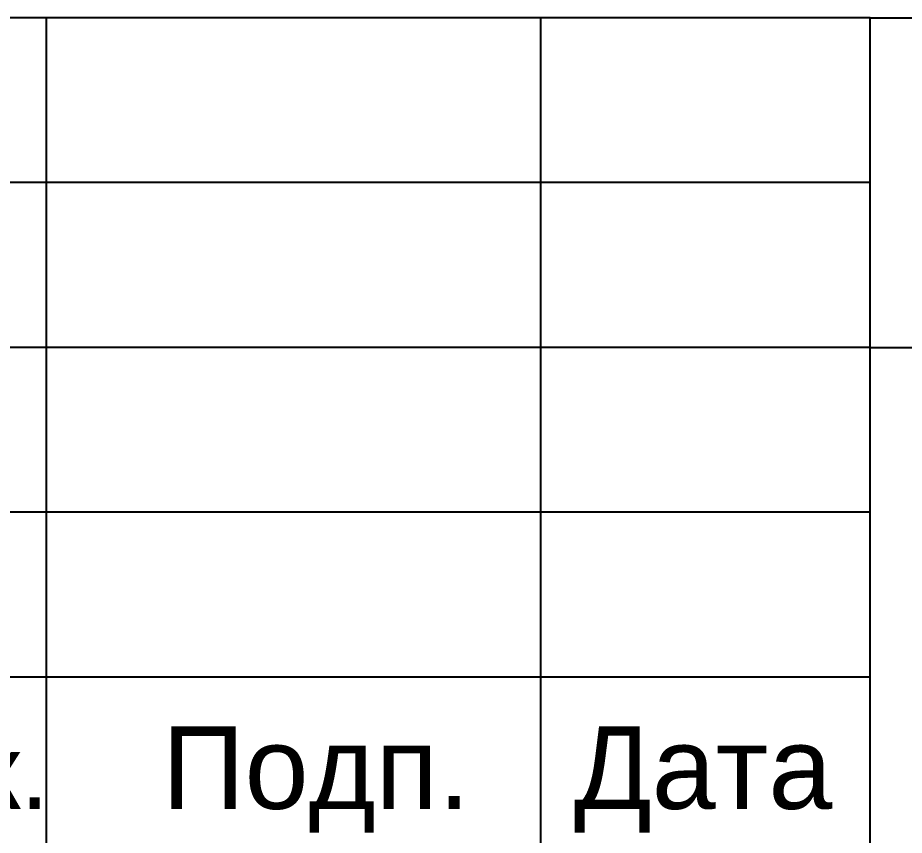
# Model space of a CAD drawing. Header units: metres. Extents: x -1525 to -1043, y -1331 to -1144.
# Drawn here: x -1256.828 to -1254.138, y -1261.257 to -1258.777 of the extents above; entities that cross this region are included whole.
import ezdxf

# ---------------------------------------------------------------- set-up
doc = ezdxf.new("R2010")
doc.units = ezdxf.units.M
doc.header["$MEASUREMENT"] = 0
doc.layers.add('ELPROJECT', color=7, linetype='Continuous')
doc.styles.add('ELPROJECT', font='Arial')

msp = doc.modelspace()

# ---------------------------------------------------------------- linework, layer by layer
at = {"layer": 'ELPROJECT'}
for p, q in [((-1254.24082879, -1258.77673829), (-1260.74082879, -1258.77673829)), ((-1256.74082879, -1264.27673829), (-1256.74082879, -1258.77673829)), ((-1255.24082879, -1264.27673829), (-1255.24082879, -1258.77673829)), ((-1254.24082879, -1258.77673829), (-1242.24082879, -1258.77673829)), ((-1254.24082879, -1264.27673829), (-1254.24082879, -1258.77673829)), ((-1254.24082879, -1259.27673829), (-1260.74082879, -1259.27673829)), ((-1254.24082879, -1259.77673829), (-1260.74082879, -1259.77673829)), ((-1254.24082879, -1259.77673829), (-1242.24082879, -1259.77673829)), ((-1254.24082879, -1260.27673829), (-1260.74082879, -1260.27673829)), ((-1254.24082879, -1260.77673829), (-1260.74082879, -1260.77673829))]:
    msp.add_line(p, q, dxfattribs=at)

# ---------------------------------------------------------------- texts
at = {"layer": 'ELPROJECT', "style": 'ELPROJECT'}
for s, height, p in [('Подп.', 0.25, (-1256.39082879, -1261.17673829)), ('Дата', 0.25, (-1255.14082879, -1261.17673829)), ('№ док.', 0.225, (-1257.74082879, -1261.17673829))]:
    msp.add_text(s, height=height, dxfattribs=at).set_placement(p)

doc.saveas('drawing.dxf')
